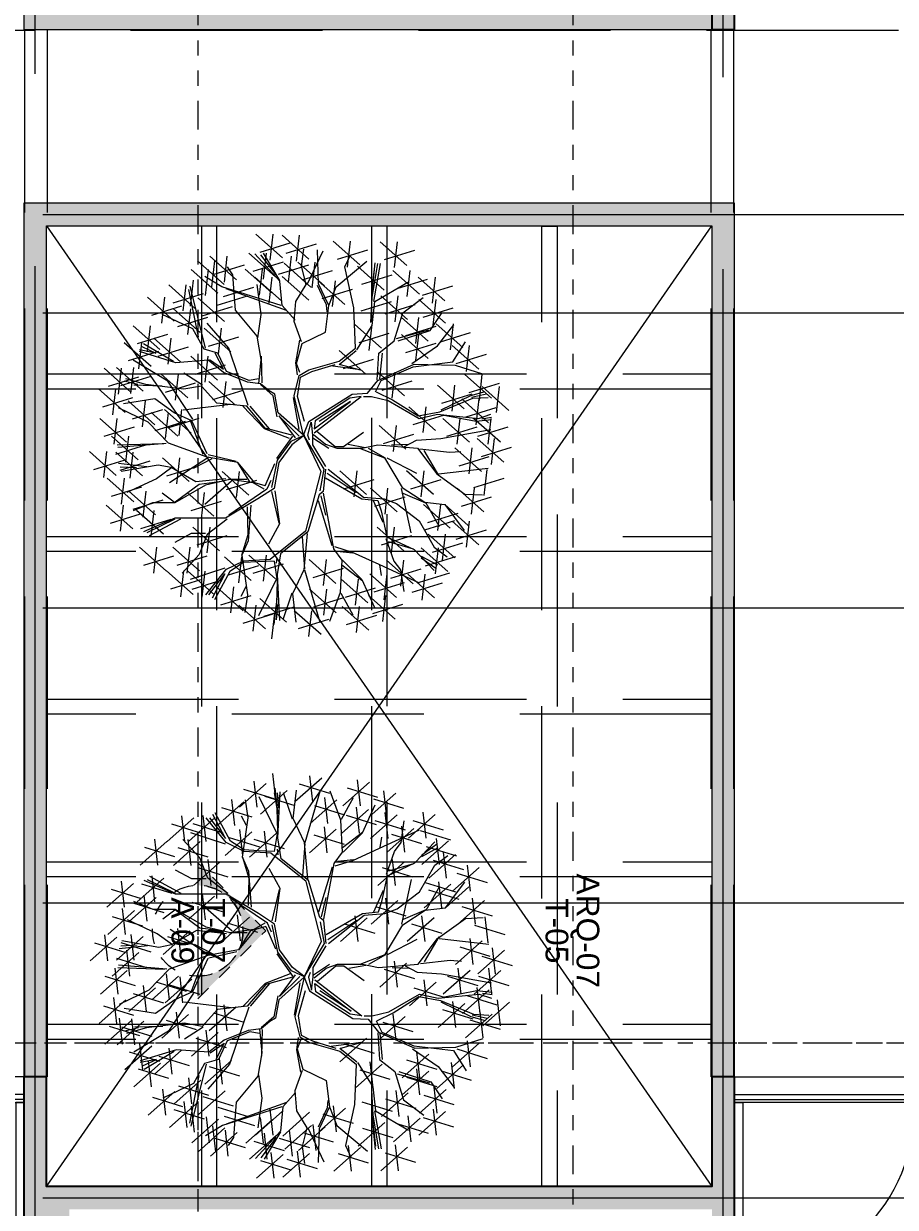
# Model space of a CAD drawing. Header units: metres. Extents: x -54 to 264, y -14 to 31.
# Drawn here: x 32.67 to 38.43, y 7.91 to 15.74 of the extents above; entities that cross this region are included whole.
import ezdxf
from ezdxf.enums import TextEntityAlignment as Align

# ---------------------------------------------------------------- set-up
doc = ezdxf.new("R2010")
doc.units = ezdxf.units.M
doc.header["$LTSCALE"] = 0.001
for name, pattern in [('CENTERX2', [101.6, 63.5, -12.7, 12.7, -12.7]), ('DIVIDEX2', [63.5, 25.4, -12.7, 0, -12.7, 0, -12.7]), ('HIDDENX2', [19.05, 12.7, -6.35])]:
    doc.linetypes.add(name, pattern=pattern)
doc.layers.get('0').update_dxf_attribs({"lineweight": 13, "true_color": 0x000000})
for name, color, linetype, lineweight, true_color in [('Jach-Anotaciones-Hatch-Lum100%', 7, 'Continuous', 13, 0x000000), ('Jach-Anotaciones-Hatch-Lum50%', 9, 'Continuous', 13, 0x808080), ('Jach-Anotaciones-Hatch-Lum80%', 250, 'Continuous', 13, 0x333333), ('JACH-Anotaciones-Lineas-CORTE', 7, 'DIVIDEX2', 18, 0x000000), ('JACH-Anotaciones-Lineas-CORTE @ 0.05', 7, 'DIVIDEX2', 18, 0x000000), ('JACH-Anotaciones-Lineas-CORTE @ 0.075', 7, 'DIVIDEX2', 18, 0x000000), ('JACH-Anotaciones-Lineas-EJES', 7, 'CENTERX2', 9, 0x666666), ('JACH-Arq-Lineas-Proyeccion', 250, 'HIDDENX2', 13, 0x333333), ('JACH-Arq-Líneas-ProyeccionCerramientos', 7, 'HIDDENX2', 13, 0x000000), ('JACH-Arq-Muros01-Carga', 7, 'Continuous', 25, 0x000000), ('JACH-Arq-Puertas01-', 7, 'Continuous', 13, 0x404040), ('JACH-ArqPaisaje-Vegetación', 7, 'Continuous', 13, 0x999999)]:
    doc.layers.add(name, color=color, linetype=linetype, lineweight=lineweight, true_color=true_color)
doc.styles.add('01c-Arial-JACH(3mm)', font='arial.ttf', dxfattribs={"height": 3})

# ---------------------------------------------------------------- blocks, each defined once
blk = doc.blocks.new('*U70')
at = {"lineweight": 0, "ltscale": 100}
blk.add_wipeout([(-0.075, 0.17), (-0.075, -0.02), (1.125, -0.02), (1.125, 0.17)], dxfattribs=at).dxf.layer = 'Jach-Anotaciones-Hatch-Lum50%'
at = {"lineweight": 0}
blk.add_arc((-0.075, 0), 1.2, 270, 360, dxfattribs=at)
at = {"lineweight": 30}
blk.add_wipeout([(-0.021, 0), (-0.021, -1.2), (-0.075, -1.2), (-0.075, 0)], dxfattribs=at)
blk.add_lwpolyline([(-0.021, 0), (-0.021, -1.2), (-0.075, -1.2), (-0.075, 0)], close=True)
at = {"layer": 'Jach-Anotaciones-Hatch-Lum50%', "color": 9}
blk.add_lwpolyline([(-0.075, 0.054), (1.125, 0.054), (1.125, 0), (-0.075, 0)], close=True, dxfattribs=at)
blk = doc.blocks.new('*U71')
at = {"lineweight": 0, "ltscale": 100}
blk.add_wipeout([(0.925, 0.17), (0.925, -0.02), (-0.275, -0.02), (-0.275, 0.17)], dxfattribs=at).dxf.layer = 'Jach-Anotaciones-Hatch-Lum50%'
at = {"lineweight": 0}
blk.add_arc((0.925, 0), 1.2, 180, 270, dxfattribs=at)
at = {"lineweight": 30}
blk.add_wipeout([(0.871, 0), (0.871, -1.2), (0.925, -1.2), (0.925, 0)], dxfattribs=at)
blk.add_lwpolyline([(0.871, 0), (0.871, -1.2), (0.925, -1.2), (0.925, 0)], close=True)
at = {"layer": 'Jach-Anotaciones-Hatch-Lum50%', "color": 9}
blk.add_lwpolyline([(0.925, 0.054), (-0.275, 0.054), (-0.275, 0), (0.925, 0)], close=True, dxfattribs=at)
blk = doc.blocks.new('A$C65703694')
at = {"linetype": 'ByBlock'}
for p, q in [((0.6921, 1.2927), (0.7017, 1.2098)), ((0.8096, 1.2852), (0.8192, 1.2023)), ((0.6713, 1.2605), (0.586, 1.1848)), ((0.6319, 1.2677), (0.6415, 1.1848)), ((0.849, 1.2781), (0.7637, 1.2023)), ((0.7774, 1.2596), (0.874, 1.2298)), ((1.002, 1.2648), (0.9168, 1.1891)), ((0.9627, 1.272), (0.9722, 1.1891)), ((0.5611, 1.2095), (0.5706, 1.1266)), ((0.5998, 1.242), (0.6963, 1.2122)), ((0.7067, 1.1002), (0.6498, 1.2184)), ((0.7387, 1.2387), (0.6535, 1.163)), ((0.6672, 1.2202), (0.7637, 1.1904)), ((0.7067, 1.1799), (0.6988, 1.2311)), ((0.6994, 1.2459), (0.7089, 1.163)), ((0.7067, 1.2311), (0.7115, 1.1825)), ((0.7093, 1.087), (0.7168, 1.2338)), ((0.7553, 1.1466), (0.7273, 1.2311)), ((0.7579, 1.1488), (0.7684, 1.239)), ((0.7964, 1.0717), (0.8455, 1.239)), ((0.8579, 1.2161), (0.8674, 1.1332)), ((0.9098, 1.144), (0.8761, 1.2364)), ((0.9124, 1.1466), (0.951, 1.2158)), ((0.9305, 1.2463), (1.0271, 1.2165)), ((1.0856, 1.2298), (1.0004, 1.154)), ((1.0141, 1.2113), (1.1106, 1.1815)), ((1.0463, 1.2369), (1.0558, 1.154)), ((0.6004, 1.2023), (0.5152, 1.1266)), ((0.5289, 1.1839), (0.6254, 1.154)), ((0.6139, 1.1514), (0.606, 1.2084)), ((0.7093, 1.1076), (0.7067, 1.1799)), ((0.8972, 1.2089), (0.812, 1.1332)), ((0.8257, 1.1904), (0.9223, 1.1606)), ((0.9983, 1.1776), (0.9131, 1.1019)), ((0.959, 1.1848), (0.9685, 1.1019)), ((0.979, 1.1028), (1.0201, 1.1926)), ((0.4406, 1.1506), (0.3553, 1.0749)), ((0.4012, 1.1578), (0.4108, 1.0749)), ((0.5086, 1.1517), (0.4234, 1.0759)), ((0.4693, 1.1588), (0.4788, 1.0759)), ((0.5443, 1.0717), (0.4803, 1.1514)), ((0.4904, 1.1514), (0.5421, 1.0849)), ((0.5421, 1.0849), (0.5009, 1.1619)), ((0.5574, 1.077), (0.5084, 1.1672)), ((0.6086, 1.126), (0.5933, 1.1567)), ((0.5959, 1.0253), (0.6139, 1.1514)), ((0.7938, 1.0717), (0.7579, 1.1488)), ((0.9151, 1.0411), (0.9098, 1.144)), ((0.9268, 1.1591), (1.0234, 1.1293)), ((1.0904, 1.1606), (1.0051, 1.0849)), ((1.0188, 1.1421), (1.1154, 1.1123)), ((1.051, 1.1678), (1.0606, 1.0849)), ((1.1025, 1.0717), (1.113, 1.1413)), ((1.2119, 1.1615), (1.1266, 1.0857)), ((1.1404, 1.143), (1.2369, 1.1132)), ((1.1725, 1.1686), (1.1821, 1.0857)), ((0.369, 1.1321), (0.4656, 1.1023)), ((0.5421, 1.0665), (0.4313, 1.1028)), ((0.4371, 1.1332), (0.5337, 1.1034)), ((0.6254, 1.1064), (0.5402, 1.0306)), ((0.5861, 1.1135), (0.5956, 1.0306)), ((0.7041, 1.101), (0.6189, 1.0252)), ((0.6648, 1.1081), (0.6743, 1.0252)), ((0.6988, 1.0437), (0.7093, 1.1076)), ((0.8958, 1.115), (0.8106, 1.0393)), ((0.8243, 1.0965), (0.9208, 1.0667)), ((0.8565, 1.1221), (0.866, 1.0393)), ((0.9151, 1.0564), (0.979, 1.1054)), ((0.9173, 1.0411), (0.979, 1.1028)), ((1.0333, 1.0538), (1.162, 1.1129)), ((1.1434, 1.1171), (1.0582, 1.0413)), ((1.0719, 1.0986), (1.1684, 1.0688)), ((1.1041, 1.1242), (1.1136, 1.0413)), ((1.1636, 1.1108), (1.2602, 1.081)), ((0.3542, 1.0753), (0.269, 0.9996)), ((0.3149, 1.0825), (0.3244, 0.9996)), ((0.4607, 1.075), (0.3755, 0.9992)), ((0.4598, 1.0231), (0.4055, 1.0822)), ((0.4214, 1.0821), (0.4309, 0.9992)), ((0.6012, 1.0437), (0.5443, 1.0717)), ((0.5539, 1.0879), (0.6505, 1.0581)), ((0.6012, 1.0485), (0.5574, 1.077)), ((0.6326, 1.0825), (0.7292, 1.0527)), ((0.7194, 1.0205), (0.7093, 1.087)), ((0.789, 0.9662), (0.7964, 1.0691)), ((0.8043, 0.9561), (0.7938, 1.0717)), ((1.0359, 1.0564), (1.0407, 1.0897)), ((1.0819, 1.0437), (1.1025, 1.0717)), ((1.1462, 1.0073), (1.2106, 1.0743)), ((1.2543, 1.0777), (1.169, 1.002)), ((1.1694, 1.0332), (1.2158, 1.0665)), ((1.1827, 1.0592), (1.2793, 1.0294)), ((1.2149, 1.0849), (1.2245, 1.002)), ((0.2827, 1.0569), (0.3793, 1.027)), ((0.3892, 1.0565), (0.4858, 1.0267)), ((0.4852, 0.9587), (0.4598, 1.0231)), ((0.6165, 0.9793), (0.5959, 1.0253)), ((0.5959, 1.0253), (0.6165, 0.9587)), ((0.6471, 1.0459), (0.6012, 1.0485)), ((0.6861, 1.0384), (0.6012, 1.0437)), ((0.6988, 1.0437), (0.6471, 1.0459)), ((0.7991, 0.9482), (0.6861, 1.0384)), ((0.7067, 1.0511), (0.7093, 1.0332)), ((0.8069, 0.9508), (0.7194, 1.0205)), ((0.8892, 1.0047), (0.9151, 1.0411)), ((0.9483, 1.0152), (1.0333, 1.0538)), ((1.0565, 0.9714), (1.0819, 1.0437)), ((1.1694, 1.0279), (1.2211, 1.0564)), ((1.2766, 1.0339), (1.1914, 0.9582)), ((1.2106, 0.9999), (1.2517, 1.0305)), ((1.2373, 1.0411), (1.2468, 0.9582)), ((0.4339, 0.9561), (0.3823, 0.9841)), ((0.5247, 1.0109), (0.4395, 0.9352)), ((0.4532, 0.9925), (0.5497, 0.9626)), ((0.4854, 1.0181), (0.4949, 0.9352)), ((0.7168, 0.925), (0.6809, 0.9894)), ((0.8402, 0.8505), (0.884, 0.9946)), ((0.8555, 0.8273), (0.8892, 1.0047)), ((0.8919, 0.9973), (0.9483, 1.0152)), ((0.8993, 1.0126), (0.951, 1.0178)), ((1.1136, 1.0109), (1.0284, 0.9352)), ((1.0421, 0.9925), (1.1386, 0.9626)), ((1.0591, 0.9662), (1.1462, 1.0073)), ((1.0639, 0.9819), (1.1436, 1.0047)), ((1.0743, 1.0181), (1.0838, 0.9352)), ((1.162, 0.9149), (1.2106, 0.9999)), ((1.2051, 1.0154), (1.3017, 0.9856)), ((1.3526, 0.9925), (1.2674, 0.9167)), ((1.3133, 0.9996), (1.3228, 0.9167)), ((0.2084, 0.9484), (0.2179, 0.8655)), ((0.3453, 0.9585), (0.2601, 0.8827)), ((0.3823, 0.907), (0.282, 0.9508)), ((0.3823, 0.9097), (0.2925, 0.9535)), ((0.4002, 0.9097), (0.3, 0.9635)), ((0.306, 0.9656), (0.3155, 0.8827)), ((0.4803, 0.9561), (0.4339, 0.9561)), ((0.5495, 0.9097), (0.4852, 0.9587)), ((0.6165, 0.9587), (0.6139, 0.8711)), ((0.6244, 0.8659), (0.6165, 0.9793)), ((0.8481, 0.7577), (0.7991, 0.9482)), ((0.8428, 0.8326), (0.8069, 0.9508)), ((1.0407, 0.8838), (1.0591, 0.9662)), ((1.1055, 0.812), (1.1363, 0.9536)), ((1.2226, 0.9462), (1.2321, 0.8633)), ((1.2444, 0.8636), (1.3061, 0.9459)), ((1.2811, 0.974), (1.3777, 0.9442)), ((0.2477, 0.9412), (0.1625, 0.8655)), ((0.1762, 0.9228), (0.2728, 0.8929)), ((0.2738, 0.94), (0.3703, 0.9102)), ((0.4669, 0.9078), (0.4764, 0.8249)), ((0.6909, 0.8221), (0.7141, 0.9224)), ((0.7014, 0.8194), (0.7168, 0.925)), ((1.0153, 0.8505), (1.046, 0.9202)), ((1.0898, 0.8606), (1.162, 0.9149)), ((1.2619, 0.9391), (1.1767, 0.8633)), ((1.1801, 0.9445), (1.2766, 0.9147)), ((1.1827, 0.8558), (1.2263, 0.933)), ((1.1904, 0.9206), (1.287, 0.8908)), ((1.2444, 0.8636), (1.319, 0.9304)), ((0.32, 0.8967), (0.2348, 0.8209)), ((0.2485, 0.8782), (0.345, 0.8484)), ((0.3105, 0.8584), (0.2488, 0.8838)), ((0.2807, 0.9038), (0.2902, 0.8209)), ((0.5443, 0.907), (0.3823, 0.907)), ((0.5062, 0.9006), (0.421, 0.8249)), ((0.4347, 0.8821), (0.5313, 0.8523)), ((0.6471, 0.8453), (0.5443, 0.907)), ((0.6756, 0.8146), (0.5548, 0.897)), ((0.8481, 0.8352), (0.8634, 0.897)), ((1.0927, 0.8869), (1.0075, 0.8112)), ((1.0307, 0.8505), (1.0407, 0.8838)), ((1.0534, 0.8941), (1.0629, 0.8112)), ((1.3687, 0.8869), (1.2835, 0.8112)), ((1.3294, 0.8941), (1.3389, 0.8112)), ((0.2511, 0.8547), (0.1659, 0.779)), ((0.1796, 0.8362), (0.2762, 0.8064)), ((0.2118, 0.8619), (0.2213, 0.779)), ((0.3823, 0.8584), (0.3105, 0.8584)), ((0.3801, 0.8558), (0.3415, 0.8275)), ((0.4803, 0.8015), (0.3823, 0.8584)), ((0.4598, 0.7992), (0.3826, 0.8558)), ((0.5627, 0.7888), (0.4777, 0.8632)), ((0.6189, 0.8338), (0.5337, 0.7581)), ((0.5795, 0.841), (0.5891, 0.7581)), ((0.6988, 0.812), (0.6471, 0.8453)), ((0.8555, 0.8221), (0.8428, 0.8326)), ((0.8634, 0.7783), (0.979, 0.8453)), ((0.8713, 0.7502), (0.9842, 0.84)), ((0.9938, 0.8315), (0.9086, 0.7557)), ((0.9545, 0.8386), (0.964, 0.7557)), ((0.979, 0.8453), (1.0307, 0.8505)), ((0.9842, 0.84), (1.0512, 0.8453)), ((1.0212, 0.8684), (1.1178, 0.8386)), ((1.0512, 0.8453), (1.0898, 0.8606)), ((1.108, 0.8095), (1.1801, 0.8558)), ((1.1106, 0.8275), (1.1827, 0.8584)), ((1.2078, 0.8315), (1.1225, 0.7557)), ((1.1684, 0.8386), (1.178, 0.7557)), ((1.1801, 0.8558), (1.2444, 0.8636)), ((1.2972, 0.8684), (1.3937, 0.8386)), ((1.3087, 0.83), (1.3652, 0.8326)), ((1.3698, 0.8345), (1.3793, 0.7516)), ((0.3235, 0.7811), (0.2283, 0.825)), ((0.4907, 0.7117), (0.3646, 0.794)), ((0.3888, 0.7975), (0.3983, 0.7146)), ((0.5395, 0.7889), (0.4598, 0.7992)), ((0.5574, 0.7835), (0.4803, 0.8015)), ((0.5474, 0.8154), (0.6439, 0.7855)), ((0.6318, 0.794), (0.5574, 0.7835)), ((0.6371, 0.794), (0.5832, 0.7297)), ((0.6677, 0.8146), (0.6318, 0.794)), ((0.6703, 0.8041), (0.6371, 0.794)), ((0.6703, 0.8041), (0.7014, 0.7323)), ((0.6887, 0.7862), (0.6756, 0.8146)), ((0.7093, 0.7218), (0.6909, 0.8094)), ((0.7141, 0.7297), (0.6988, 0.812)), ((0.8582, 0.7502), (0.8455, 0.8194)), ((0.8634, 0.7502), (0.8555, 0.8221)), ((0.8687, 0.7629), (0.961, 0.8247)), ((0.9223, 0.813), (1.0188, 0.7832)), ((1.0514, 0.7142), (1.108, 0.8095)), ((1.1363, 0.813), (1.2328, 0.7832)), ((1.2186, 0.7658), (1.3087, 0.83)), ((1.3376, 0.8088), (1.4342, 0.779)), ((0.1948, 0.7703), (0.1095, 0.6945)), ((0.1554, 0.7774), (0.165, 0.6945)), ((0.2785, 0.7718), (0.1933, 0.6961)), ((0.3285, 0.7375), (0.2102, 0.758)), ((0.2392, 0.779), (0.2487, 0.6961)), ((0.3723, 0.7451), (0.3235, 0.7811)), ((0.4281, 0.7903), (0.3429, 0.7146)), ((0.3566, 0.7718), (0.4532, 0.742)), ((0.4495, 0.7914), (0.3698, 0.7451)), ((0.5446, 0.7811), (0.4495, 0.7914)), ((0.6115, 0.7837), (0.5524, 0.7837)), ((0.6218, 0.7914), (0.5832, 0.7297)), ((0.7935, 0.6423), (0.8481, 0.7577)), ((1.0591, 0.7142), (1.1544, 0.7631)), ((1.1569, 0.6833), (1.2186, 0.7658)), ((1.1775, 0.6911), (1.2238, 0.7709)), ((1.2238, 0.7658), (1.3832, 0.7477)), ((1.3616, 0.7581), (1.2763, 0.6824)), ((1.3222, 0.7653), (1.3318, 0.6824)), ((0.1232, 0.7518), (0.2198, 0.722)), ((0.2648, 0.7211), (0.1796, 0.6454)), ((0.2926, 0.7425), (0.2025, 0.7322)), ((0.207, 0.7533), (0.3036, 0.7235)), ((0.2077, 0.7425), (0.2591, 0.7451)), ((0.2255, 0.7283), (0.235, 0.6454)), ((0.3698, 0.7451), (0.3285, 0.7375)), ((0.4418, 0.7477), (0.5009, 0.7169)), ((0.5832, 0.7297), (0.4852, 0.7117)), ((0.4881, 0.7039), (0.5781, 0.7245)), ((0.7527, 0.6626), (0.7093, 0.7218)), ((0.7553, 0.6732), (0.7141, 0.7297)), ((0.7935, 0.6423), (0.8582, 0.7502)), ((0.8223, 0.6732), (0.8634, 0.7424)), ((1.29, 0.7396), (1.3866, 0.7098)), ((1.4327, 0.7282), (1.3474, 0.6525)), ((1.3933, 0.7354), (1.4029, 0.6525)), ((0.1933, 0.7027), (0.2899, 0.6728)), ((0.3543, 0.668), (0.1999, 0.6808)), ((0.4852, 0.7117), (0.3617, 0.6679)), ((0.4726, 0.7039), (0.4315, 0.5933)), ((0.4854, 0.7014), (0.4366, 0.5958)), ((0.7581, 0.6447), (0.7067, 0.7169)), ((0.8225, 0.65), (0.8739, 0.6833)), ((0.8636, 0.6705), (0.8997, 0.6833)), ((0.8997, 0.6833), (0.9794, 0.6833)), ((0.9356, 0.6705), (0.9897, 0.6808)), ((0.9717, 0.6833), (1.0514, 0.7142)), ((0.9794, 0.6833), (1.0308, 0.6731)), ((1, 0.6833), (1.0541, 0.7142)), ((1.0308, 0.6731), (1.1569, 0.6833)), ((1.1202, 0.6866), (1.0349, 0.6108)), ((1.0808, 0.6937), (1.0904, 0.6108)), ((1.1646, 0.6859), (1.2599, 0.6963)), ((1.2599, 0.6963), (1.2958, 0.6936)), ((1.3611, 0.7097), (1.4577, 0.6799)), ((0.2279, 0.6639), (0.1426, 0.5882)), ((0.1564, 0.6454), (0.2529, 0.6156)), ((0.1885, 0.671), (0.1981, 0.5882)), ((0.1974, 0.6731), (0.3466, 0.668)), ((0.3617, 0.6679), (0.2973, 0.6009)), ((0.3912, 0.6454), (0.306, 0.5697)), ((0.3519, 0.6526), (0.3614, 0.5697)), ((0.3954, 0.643), (0.4049, 0.5601)), ((0.7479, 0.6525), (0.6681, 0.6216)), ((0.7145, 0.5805), (0.7659, 0.65)), ((0.7787, 0.6447), (0.7145, 0.5805)), ((0.7964, 0.6421), (0.7527, 0.6626)), ((0.7964, 0.6421), (0.7553, 0.6732)), ((0.8122, 0.6574), (0.8069, 0.6421)), ((0.8223, 0.6421), (0.8223, 0.6732)), ((0.825, 0.6397), (0.8636, 0.6705)), ((0.8353, 0.6294), (0.8945, 0.6783)), ((0.8945, 0.6783), (0.9203, 0.6783)), ((0.9203, 0.6783), (0.9845, 0.6319)), ((1.0486, 0.6681), (1.1452, 0.6383)), ((1.0746, 0.6731), (1.1286, 0.6705)), ((1.1158, 0.6783), (1.1544, 0.6577)), ((1.1544, 0.6577), (1.2315, 0.6525)), ((1.2315, 0.6525), (1.391, 0.6242)), ((1.3228, 0.6639), (1.2376, 0.5882)), ((1.2513, 0.6454), (1.3479, 0.6156)), ((1.2835, 0.671), (1.293, 0.5882)), ((1.4218, 0.6639), (1.3365, 0.5882)), ((1.3502, 0.6454), (1.4468, 0.6156)), ((1.3824, 0.671), (1.392, 0.5882)), ((0.3183, 0.6085), (0.2331, 0.5328)), ((0.279, 0.6157), (0.2885, 0.5328)), ((0.3197, 0.6269), (0.4162, 0.5971)), ((0.4347, 0.6359), (0.3495, 0.5601)), ((0.3632, 0.6174), (0.4597, 0.5876)), ((0.6681, 0.6216), (0.5987, 0.5496)), ((0.6707, 0.6191), (0.6115, 0.5496)), ((0.6218, 0.5496), (0.6836, 0.6216)), ((0.7556, 0.6422), (0.6707, 0.6191)), ((0.7935, 0.6423), (0.7119, 0.5702)), ((0.7787, 0.6242), (0.7608, 0.5213)), ((0.7935, 0.6423), (0.7634, 0.5161)), ((0.7935, 0.6423), (0.8096, 0.5983)), ((0.8069, 0.6421), (0.817, 0.6009)), ((0.817, 0.6009), (0.8223, 0.6421)), ((0.8275, 0.6342), (0.9768, 0.5186)), ((0.8301, 0.5956), (0.8275, 0.6215)), ((0.8275, 0.6215), (0.9431, 0.5339)), ((1.2151, 0.6268), (1.1299, 0.551)), ((1.1436, 0.6083), (1.2401, 0.5785)), ((1.1758, 0.6339), (1.1853, 0.551)), ((1.3445, 0.6093), (1.354, 0.5264)), ((0.2231, 0.5697), (0.1379, 0.494)), ((0.1838, 0.5768), (0.1933, 0.494)), ((0.2973, 0.6009), (0.2023, 0.5545)), ((0.2468, 0.59), (0.3433, 0.5602)), ((0.3801, 0.5702), (0.3183, 0.5264)), ((0.4393, 0.5908), (0.3594, 0.4697)), ((0.4366, 0.5958), (0.3801, 0.5702)), ((0.7093, 0.583), (0.6964, 0.5161)), ((0.7119, 0.5702), (0.7017, 0.511)), ((0.7967, 0.5985), (0.7736, 0.5186)), ((0.8096, 0.5983), (0.9483, 0.5107)), ((0.9405, 0.5238), (0.8301, 0.5956)), ((0.9431, 0.5339), (0.8428, 0.5983)), ((1.0639, 0.5313), (1.162, 0.5882)), ((1.0771, 0.5286), (1.1594, 0.5803)), ((1.1594, 0.5803), (1.2285, 0.5676)), ((1.162, 0.5882), (1.2211, 0.575)), ((1.2211, 0.575), (1.352, 0.5882)), ((1.2285, 0.5676), (1.334, 0.5238)), ((1.3446, 0.5983), (1.2364, 0.5777)), ((1.3838, 0.6021), (1.2986, 0.5264)), ((1.3123, 0.5836), (1.4088, 0.5538)), ((1.3931, 0.593), (1.3446, 0.5983)), ((1.352, 0.5882), (1.391, 0.575)), ((1.3931, 0.5856), (1.3625, 0.5904)), ((1.4094, 0.5699), (1.419, 0.487)), ((0.1516, 0.5512), (0.2481, 0.5214)), ((0.3183, 0.5264), (0.218, 0.5419)), ((0.384, 0.5303), (0.3936, 0.4474)), ((0.5601, 0.5444), (0.4083, 0.5624)), ((0.5164, 0.5393), (0.4676, 0.4852)), ((0.5754, 0.5464), (0.4901, 0.4707)), ((0.6115, 0.5496), (0.5164, 0.5393)), ((0.536, 0.5536), (0.5456, 0.4707)), ((0.6167, 0.5469), (0.5549, 0.3643)), ((1.0101, 0.5186), (1.0639, 0.5313)), ((1.3067, 0.5578), (1.2215, 0.482)), ((1.3266, 0.5159), (1.2312, 0.5623)), ((1.2352, 0.5393), (1.3318, 0.5095)), ((1.2674, 0.5649), (1.2769, 0.482)), ((1.3547, 0.5314), (1.3642, 0.4485)), ((1.4488, 0.5627), (1.3635, 0.487)), ((0.2416, 0.5043), (0.1564, 0.4285)), ((0.281, 0.5019), (0.1957, 0.4262)), ((0.2023, 0.5114), (0.2118, 0.4285)), ((0.2416, 0.509), (0.2511, 0.4262)), ((0.4109, 0.4955), (0.2899, 0.48)), ((0.4234, 0.5232), (0.3381, 0.4474)), ((0.3519, 0.5047), (0.4484, 0.4749)), ((0.4676, 0.4852), (0.4109, 0.4955)), ((0.5038, 0.5279), (0.6004, 0.4981)), ((0.6964, 0.5161), (0.6553, 0.48)), ((0.6836, 0.5007), (0.6553, 0.4775)), ((0.7017, 0.511), (0.6836, 0.5007)), ((0.7634, 0.5161), (0.7787, 0.4518)), ((0.7736, 0.5186), (0.7839, 0.4569)), ((0.9768, 0.5186), (0.9405, 0.5238)), ((0.9483, 0.5107), (0.9974, 0.508)), ((0.9842, 0.5186), (1.0101, 0.5186)), ((0.9974, 0.508), (1.0307, 0.4669)), ((1.0228, 0.5032), (1.0407, 0.4669)), ((1.0254, 0.5032), (1.0771, 0.5286)), ((1.1154, 0.5166), (1.0302, 0.4409)), ((1.0439, 0.4981), (1.1404, 0.4683)), ((1.0761, 0.5238), (1.0856, 0.4409)), ((1.394, 0.5242), (1.3088, 0.4485)), ((1.3225, 0.5057), (1.4191, 0.4759)), ((1.3726, 0.5032), (1.3266, 0.5159)), ((1.3778, 0.5107), (1.3292, 0.5212)), ((1.334, 0.5238), (1.3831, 0.5212)), ((0.1701, 0.4858), (0.2666, 0.456)), ((0.2094, 0.4834), (0.306, 0.4536)), ((0.2643, 0.48), (0.2205, 0.4697)), ((0.2899, 0.48), (0.2257, 0.4621)), ((0.3594, 0.4697), (0.2488, 0.4029)), ((0.3415, 0.4852), (0.2513, 0.4827)), ((0.4701, 0.4827), (0.4109, 0.4441)), ((0.5184, 0.4658), (0.4332, 0.3901)), ((0.4791, 0.473), (0.4886, 0.3901)), ((0.6142, 0.4724), (0.537, 0.4416)), ((0.6193, 0.4672), (0.5473, 0.4389)), ((0.6553, 0.4775), (0.6142, 0.4724)), ((0.6501, 0.4621), (0.6193, 0.4672)), ((0.6501, 0.4775), (0.6579, 0.4003)), ((0.6579, 0.39), (0.6604, 0.4749)), ((0.7839, 0.4569), (0.82, 0.4389)), ((1.0283, 0.4647), (1.0334, 0.3797)), ((1.0307, 0.4669), (1.1462, 0.4156)), ((1.0438, 0.3797), (1.036, 0.4621)), ((1.0407, 0.4669), (1.1436, 0.4235)), ((0.306, 0.4224), (0.2207, 0.3467)), ((0.2666, 0.4296), (0.2762, 0.3467)), ((0.4469, 0.4474), (0.5435, 0.4175)), ((0.537, 0.4416), (0.4881, 0.4029)), ((0.4932, 0.4003), (0.537, 0.4313)), ((0.537, 0.4313), (0.5112, 0.3797)), ((0.5473, 0.4389), (0.519, 0.3797)), ((0.7736, 0.4492), (0.7684, 0.4105)), ((0.7814, 0.4416), (0.7711, 0.4132)), ((0.7787, 0.4518), (0.8097, 0.4338)), ((0.8097, 0.4338), (0.9074, 0.4055)), ((0.82, 0.4389), (0.8945, 0.4158)), ((0.9742, 0.4338), (0.8791, 0.4208)), ((0.992, 0.4474), (0.9068, 0.3717)), ((0.9074, 0.4158), (0.9614, 0.3719)), ((0.91, 0.4158), (0.9742, 0.4338)), ((0.9205, 0.429), (1.017, 0.3991)), ((1.1436, 0.4235), (1.2697, 0.4077)), ((1.1462, 0.4156), (1.2776, 0.4183)), ((1.3526, 0.4313), (1.2674, 0.3556)), ((1.2776, 0.4183), (1.3651, 0.4463)), ((1.3133, 0.4385), (1.3228, 0.3556)), ((0.2344, 0.4039), (0.331, 0.3741)), ((0.3852, 0.4105), (0.2694, 0.3746)), ((0.3209, 0.3797), (0.2694, 0.3694)), ((0.2771, 0.3591), (0.3209, 0.3797)), ((0.2823, 0.3488), (0.3774, 0.4055)), ((0.4001, 0.4081), (0.3149, 0.3324)), ((0.3286, 0.3896), (0.4252, 0.3598)), ((0.3608, 0.4152), (0.3703, 0.3324)), ((0.4881, 0.4029), (0.3852, 0.4105)), ((0.519, 0.3797), (0.4752, 0.3669)), ((0.5217, 0.383), (0.5313, 0.3002)), ((0.6579, 0.4003), (0.645, 0.3257)), ((0.7684, 0.4105), (0.7814, 0.3385)), ((0.7711, 0.4132), (0.789, 0.3488)), ((0.9074, 0.4055), (0.9589, 0.3643)), ((1.0334, 0.3797), (1.0822, 0.3411)), ((1.1917, 0.3968), (1.1065, 0.321)), ((1.1202, 0.3783), (1.2167, 0.3485)), ((1.1389, 0.4132), (1.2213, 0.3566)), ((1.1523, 0.4039), (1.1619, 0.321)), ((1.2697, 0.4077), (1.3108, 0.3434)), ((1.2811, 0.4129), (1.3777, 0.383)), ((0.3345, 0.3681), (0.2492, 0.2924)), ((0.2629, 0.3496), (0.3595, 0.3198)), ((0.2951, 0.3753), (0.3047, 0.2924)), ((0.4804, 0.3643), (0.4315, 0.1661)), ((0.4752, 0.3669), (0.4393, 0.3025)), ((0.5611, 0.3759), (0.4758, 0.3002)), ((0.5549, 0.3643), (0.4854, 0.2846)), ((0.4895, 0.3574), (0.5861, 0.3276)), ((0.7865, 0.3438), (0.7634, 0.2794)), ((0.789, 0.3488), (0.8636, 0.3128)), ((0.9589, 0.3643), (0.9536, 0.2357)), ((1.0421, 0.3646), (0.9568, 0.2888)), ((0.9639, 0.3694), (1.0128, 0.2922)), ((0.9706, 0.3461), (1.0671, 0.3163)), ((1.0027, 0.3717), (1.0123, 0.2888)), ((1.0822, 0.3411), (1.1106, 0.251)), ((1.0952, 0.3411), (1.198, 0.3077)), ((1.1917, 0.3419), (1.1065, 0.2662)), ((1.1523, 0.3491), (1.1619, 0.2662)), ((1.302, 0.3622), (1.2167, 0.2864)), ((1.2213, 0.3566), (1.2727, 0.2896)), ((1.2304, 0.3437), (1.327, 0.3139)), ((1.2626, 0.3693), (1.2722, 0.2864)), ((0.4393, 0.3025), (0.3415, 0.2563)), ((0.4627, 0.3139), (0.3775, 0.2381)), ((0.4234, 0.321), (0.4329, 0.2381)), ((0.4571, 0.3283), (0.4263, 0.1765)), ((0.645, 0.3257), (0.5756, 0.2433)), ((0.6476, 0.3308), (0.6579, 0.2563)), ((0.8636, 0.3128), (0.8739, 0.2279)), ((1.09, 0.3335), (1.193, 0.3051)), ((1.1202, 0.3234), (1.2167, 0.2936)), ((1.198, 0.3077), (1.2341, 0.2536)), ((0.3799, 0.2775), (0.2946, 0.2018)), ((0.3405, 0.2847), (0.3501, 0.2018)), ((0.3912, 0.2954), (0.4878, 0.2656)), ((0.5408, 0.2793), (0.4556, 0.2036)), ((0.7659, 0.2743), (0.7248, 0.2279)), ((0.7634, 0.2794), (0.7684, 0.215)), ((1.0077, 0.2819), (1.0128, 0.2021)), ((1.0128, 0.2922), (1.0205, 0.215)), ((1.1249, 0.2727), (1.0397, 0.197)), ((1.0856, 0.2799), (1.0951, 0.197)), ((1.2465, 0.2841), (1.1613, 0.2083)), ((1.175, 0.2656), (1.2716, 0.2358)), ((1.2072, 0.2912), (1.2167, 0.2083)), ((0.3083, 0.259), (0.4049, 0.2292)), ((0.4484, 0.2381), (0.3632, 0.1624)), ((0.4091, 0.2453), (0.4186, 0.1624)), ((0.432, 0.2299), (0.4415, 0.1471)), ((0.4693, 0.2608), (0.5658, 0.231)), ((0.5176, 0.2268), (0.6141, 0.197)), ((0.7222, 0.2279), (0.5318, 0.1687)), ((0.5446, 0.1738), (0.7376, 0.2433)), ((0.5756, 0.2433), (0.5678, 0.1301)), ((0.6579, 0.2563), (0.645, 0.161)), ((0.7248, 0.2279), (0.717, 0.1507)), ((0.8739, 0.2279), (0.8405, 0.1585)), ((0.8689, 0.2485), (0.8662, 0.2254)), ((0.8739, 0.2279), (0.8972, 0.1687)), ((0.8853, 0.2316), (0.8949, 0.1487)), ((0.9536, 0.2357), (0.9253, 0.1043)), ((0.9777, 0.2447), (1.0743, 0.2149)), ((1.0534, 0.2542), (1.15, 0.2244)), ((1.1106, 0.251), (1.1749, 0.2021)), ((0.3769, 0.2197), (0.4734, 0.1898)), ((0.4802, 0.196), (0.4898, 0.1131)), ((0.5378, 0.1988), (0.6344, 0.169)), ((0.7226, 0.2131), (0.6374, 0.1374)), ((0.6529, 0.1946), (0.6624, 0.1117)), ((0.6833, 0.2203), (0.6928, 0.1374)), ((0.8096, 0.2107), (0.7244, 0.135)), ((0.7684, 0.215), (0.8019, 0.161)), ((0.8662, 0.2254), (0.8379, 0.1635)), ((0.9247, 0.2244), (0.8394, 0.1487)), ((0.8531, 0.2059), (0.9497, 0.1761)), ((1.0205, 0.0915), (1.0103, 0.1971)), ((1.0128, 0.2021), (1.0308, 0.0941)), ((1.018, 0.215), (1.0386, 0.0941)), ((1.0205, 0.215), (1.126, 0.1532)), ((1.1637, 0.1922), (1.0784, 0.1165)), ((1.1243, 0.1994), (1.1339, 0.1165)), ((1.2447, 0.2131), (1.1595, 0.1374)), ((1.1732, 0.1946), (1.2698, 0.1648)), ((1.2054, 0.2203), (1.2149, 0.1374)), ((0.5196, 0.1888), (0.4343, 0.1131)), ((0.5398, 0.1608), (0.4546, 0.085)), ((0.5318, 0.1687), (0.4778, 0.1352)), ((0.5005, 0.1679), (0.51, 0.085)), ((0.5402, 0.1535), (0.5497, 0.0706)), ((0.6922, 0.1875), (0.607, 0.1117)), ((0.8168, 0.169), (0.7315, 0.0932)), ((0.7452, 0.1535), (0.7548, 0.0706)), ((0.8603, 0.1648), (0.775, 0.0891)), ((0.8019, 0.161), (0.7865, 0.1018)), ((0.8045, 0.161), (0.8559, 0.0529)), ((0.8209, 0.172), (0.8305, 0.0891)), ((0.8405, 0.1585), (0.8379, 0.0504)), ((0.8972, 0.1687), (0.9949, 0.0863)), ((1.051, 0.1785), (0.9658, 0.1028)), ((0.9795, 0.16), (1.0761, 0.1302)), ((1.0117, 0.1857), (1.0212, 0.1028)), ((1.0921, 0.1737), (1.1887, 0.1439)), ((0.5795, 0.1463), (0.4943, 0.0706)), ((0.508, 0.1278), (0.6046, 0.098)), ((0.5678, 0.1301), (0.5498, 0.1043)), ((0.7041, 0.1368), (0.6189, 0.061)), ((0.6326, 0.1183), (0.7292, 0.0885)), ((0.717, 0.1507), (0.6373, 0.0632)), ((0.6553, 0.0657), (0.7042, 0.1301)), ((0.6648, 0.1439), (0.6743, 0.061)), ((0.717, 0.1482), (0.6656, 0.0607)), ((0.7131, 0.1278), (0.8096, 0.098)), ((0.7888, 0.1463), (0.8853, 0.1165)), ((0.7257, 0.0757), (0.6404, 0)), ((0.6863, 0.0829), (0.6959, 0)), ((0.8096, 0.0795), (0.7244, 0.0038)), ((0.7703, 0.0867), (0.7798, 0.0038)), ((0.7865, 0.1018), (0.7942, 0.0477)), ((0.9729, 0.098), (0.8877, 0.0223)), ((0.9014, 0.0795), (0.998, 0.0497)), ((0.9253, 0.1043), (0.9434, 0.0657)), ((0.9336, 0.1052), (0.9431, 0.0223)), ((1.1231, 0.0998), (1.0379, 0.0241)), ((1.0516, 0.0813), (1.1482, 0.0515)), ((1.0838, 0.107), (1.0933, 0.0241)), ((0.6541, 0.0572), (0.7507, 0.0274)), ((0.7381, 0.061), (0.8347, 0.0312))]:
    blk.add_line(p, q, dxfattribs=at)
blk = doc.blocks.new('*U298')
at = {"linetype": 'DIVIDEX2', "lineweight": 0, "ltscale": 100}
blk.add_lwpolyline([(-772.5, 0), (50.69, 0)], dxfattribs=at)
at = {"lineweight": 0, "ltscale": 100, "style": '01c-Arial-JACH(3mm)'}
for tag, p in [('JACH-SECCIONMURO', (-778, 2.11)), ('NO.DEPLANO', (-778, -1.99))]:
    blk.add_attdef(tag, text='', height=3, dxfattribs=at).set_placement(p, align=Align.MIDDLE_CENTER)
blk = doc.blocks.new('*U645')
at = {"layer": 'JACH-Anotaciones-Lineas-CORTE @ 0.05', "xscale": 0.05, "yscale": 0.05, "zscale": 0.05}
blk.add_blockref('*U298', (50.9401, 9), dxfattribs=at)
at = {"layer": 'JACH-Anotaciones-Lineas-CORTE @ 0.075', "xscale": 0.075, "yscale": 0.075, "zscale": 0.075}
blk.add_blockref('*U298', (50.9401, 9), dxfattribs=at)
blk = doc.blocks.new('*U290')
at = {"linetype": 'DIVIDEX2', "lineweight": 0, "ltscale": 100}
blk.add_lwpolyline([(-810.48, 0), (-344.58, 0)], dxfattribs=at)
at = {"lineweight": 0, "ltscale": 100, "style": '01c-Arial-JACH(3mm)'}
for tag, p in [('JACH-SECCIONMURO', (-815.98, 2.11)), ('NO.DEPLANO', (-815.98, -1.99))]:
    blk.add_attdef(tag, text='', height=3, dxfattribs=at).set_placement(p, align=Align.MIDDLE_CENTER)
blk = doc.blocks.new('*U648')
at = {"layer": 'JACH-Anotaciones-Lineas-CORTE @ 0.05'}
ref = blk.add_blockref('*U290', (-36.3016, -31.0582), dxfattribs=dict(at, xscale=0.05, yscale=0.05, zscale=-0.05, rotation=270))
ref.add_attrib('NO.DEPLANO', 'ARQ-07', dxfattribs={"layer": '0', "lineweight": 0, "ltscale": 100, "height": 0.15, "rotation": 270, "style": '01c-Arial-JACH(3mm)'}).set_placement((36.4013, 9.7406), align=Align.MIDDLE_CENTER)
ref.add_attrib('JACH-SECCIONMURO', 'T-05', dxfattribs={"layer": '0', "lineweight": 0, "ltscale": 100, "height": 0.15, "rotation": 270, "style": '01c-Arial-JACH(3mm)'}).set_placement((36.1962, 9.7406), align=Align.MIDDLE_CENTER)
at = {"layer": 'JACH-Anotaciones-Lineas-CORTE @ 0.075', "xscale": -0.075, "yscale": 0.075, "zscale": 0.075, "rotation": 90}
blk.add_blockref('*U290', (36.3016, -31.0582), dxfattribs=at)
blk = doc.blocks.new('*U296')
at = {"lineweight": 0, "ltscale": 100}
h = blk.add_hatch(color=256, dxfattribs=at)
h.dxf.hatch_style = 1
h.paths.add_polyline_path([(-815.98, 9), (-824.98, 0), (-821.98, 0, -1), (-809.98, 0), (-806.98, 0)])
at = {"lineweight": 0}
blk.add_lwpolyline([(-815.98, 9), (-824.98, 0), (-821.98, 0, -1), (-809.98, 0), (-806.98, 0), (-815.98, 9)], format="xyb", close=True, dxfattribs=at)
at = {"lineweight": 0, "ltscale": 100}
blk.add_lwpolyline([(-821.98, 0), (-809.98, 0)], dxfattribs=at)
at = {"linetype": 'DIVIDEX2', "lineweight": 0, "ltscale": 100}
blk.add_lwpolyline([(-810.48, 0), (-344.58, 0)], dxfattribs=at)
at = {"lineweight": 0, "ltscale": 100}
blk.add_circle((-815.98, 0), 6, dxfattribs=at)
at = {"lineweight": 0, "ltscale": 100, "style": '01c-Arial-JACH(3mm)'}
for tag, p in [('JACH-SECCIONMURO', (-815.98, 2.11)), ('NO.DEPLANO', (-815.98, -1.99))]:
    blk.add_attdef(tag, text='', height=3, dxfattribs=at).set_placement(p, align=Align.MIDDLE_CENTER)
blk = doc.blocks.new('*U654')
at = {"layer": 'JACH-Anotaciones-Lineas-CORTE @ 0.05', "xscale": 0.05, "yscale": 0.05, "zscale": 0.05, "rotation": 270}
blk.add_blockref('*U296', (33.8209, -31.0582), dxfattribs=at).add_auto_attribs({'NO.DEPLANO': 'A-09', 'JACH-SECCIONMURO': 'T-07'})
at = {"layer": 'JACH-Anotaciones-Lineas-CORTE @ 0.075', "xscale": 0.075, "yscale": 0.075, "zscale": 0.075, "rotation": 270}
blk.add_blockref('*U296', (33.8209, -31.0582), dxfattribs=at)

msp = doc.modelspace()

# ---------------------------------------------------------------- hatches: boundary and pattern name
at = {"layer": 'Jach-Anotaciones-Hatch-Lum50%', "ltscale": 100}
h = msp.add_hatch(color=256, dxfattribs=at)
h.dxf.hatch_style = 1
h.paths.add_polyline_path([(32.8209, 18.545), (37.2209, 18.545), (37.2209, 18.695), (32.6709, 18.695), (32.6709, 15.7), (37.2209, 15.7), (37.2209, 15.85), (32.8209, 15.85)])
h = msp.add_hatch(color=256, dxfattribs=at)
h.dxf.hatch_style = 1
h.paths.add_polyline_path([(37.2209, 15.85), (32.8209, 15.85), (32.8209, 18.545), (32.6709, 18.545), (32.6709, 15.7), (37.2209, 15.7)])
h = msp.add_hatch(color=256, dxfattribs=at)
h.dxf.hatch_style = 1
h.paths.add_polyline_path([(32.8209, 8.775), (32.8209, 14.4), (37.2209, 14.4), (37.2209, 8.775), (37.3709, 8.775), (37.3709, 14.55), (32.6709, 14.55), (32.6709, 8.775)])
at = {"layer": 'Jach-Anotaciones-Hatch-Lum80%', "ltscale": 100}
h = msp.add_hatch(color=256, dxfattribs=at)
h.dxf.hatch_style = 1
h.paths.add_polyline_path([(37.3709, 15.7), (37.3709, 18.95), (38.5709, 18.95), (38.5709, 18.875), (38.7209, 18.875), (38.7209, 18.95), (39.1209, 18.95), (39.1209, 19.1), (37.3709, 19.1), (37.3709, 20.45), (37.2209, 20.45), (37.2209, 15.7)])
h = msp.add_hatch(color=256, dxfattribs=at)
h.dxf.hatch_style = 1
h.paths.add_polyline_path([(44.2209, 8.7), (44.2209, 8.05), (40.6709, 8.05), (40.6709, 8.7), (40.5209, 8.7), (40.5209, 8.05), (38.7209, 8.05), (38.7209, 8.775), (38.5709, 8.775), (38.5709, 7.9), (39.9209, 7.9), (39.9209, 6.7), (38.5709, 6.7), (38.5709, 6.55), (40.0709, 6.55), (40.0709, 7.9), (41.2709, 7.9), (41.2709, 6.55), (41.4209, 6.55), (41.4209, 7.9), (44.2209, 7.9), (44.2209, 5.4), (42.4709, 5.4), (42.4709, 6.7), (42.3209, 6.7), (42.3209, 4.55), (42.4709, 4.55), (42.4709, 5.25), (44.2209, 5.25), (44.2209, 2.8), (42.3209, 2.8), (42.3209, 2.65), (44.2209, 2.65), (44.2209, 0.2), (37.3709, 0.2), (37.3709, 2.65), (37.3709, 2.8), (37.3709, 4.6), (38.7209, 4.6), (38.7209, 5.4), (38.5709, 5.4), (38.5709, 5.325), (38.5709, 4.75), (37.3709, 4.75), (37.3709, 8.775), (37.2209, 8.775), (37.2209, 8.05), (32.8209, 8.05), (32.8209, 8.775), (32.6709, 8.775), (32.6709, 8.625), (32.6709, 7.2), (32.9709, 7.2), (32.9709, 7.9), (37.2209, 7.9), (37.2209, 0.05), (44.3709, 0.05), (44.3709, 8.55), (45.2709, 8.55), (45.2709, 8.7)])

# ---------------------------------------------------------------- linework, layer by layer
at = {"layer": 'Jach-Anotaciones-Hatch-Lum100%', "color": 3, "ltscale": 100}
msp.add_lwpolyline([(32.8209, 18.545), (37.2209, 18.545), (37.2209, 18.695), (32.6709, 18.695), (32.6709, 15.7), (37.2209, 15.7), (37.2209, 15.85), (32.8209, 15.85)], close=True, dxfattribs=at)
at = {"layer": 'JACH-Anotaciones-Lineas-EJES', "ltscale": 100}
for points in [[(32.7459, -2.375), (32.7459, 25.9153)], [(37.2959, -2.3956), (37.2959, 25.8947)], [(22.6359, 14.475), (52.1472, 14.475)], [(22.6359, 13.825), (52.1472, 13.825)], [(22.6359, 11.875), (52.1472, 11.875)], [(22.6359, 9.925), (52.1472, 9.925)]]:
    msp.add_lwpolyline(points, dxfattribs=at)
at = {"layer": 'JACH-Arq-Lineas-Proyeccion', "linetype": 'Continuous', "ltscale": 100}
for points in [[(32.8209, 14.4), (37.2209, 8.05)], [(32.8209, 8.05), (37.2209, 14.4)]]:
    msp.add_lwpolyline(points, dxfattribs=at)
at = {"layer": 'JACH-Arq-Lineas-Proyeccion', "color": 250, "ltscale": 100, "true_color": 0x333333}
for points in [[(33.8459, 8.05), (33.9459, 8.05), (33.9459, 14.3988), (33.8459, 14.3988)], [(35.0709, 8.0512), (34.9709, 8.0512), (34.9709, 14.4), (35.0709, 14.4)], [(36.197, 8.05), (36.097, 8.05), (36.097, 14.3988), (36.197, 14.3988)], [(32.8209, 13.4223), (37.2209, 13.4223), (37.2209, 13.3223), (32.8209, 13.3223)], [(32.8209, 12.3473), (37.2209, 12.3473), (37.2209, 12.2473), (32.8209, 12.2473)], [(32.8209, 11.2723), (37.2209, 11.2723), (37.2209, 11.1723), (32.8209, 11.1723)], [(32.8209, 10.1973), (37.2209, 10.1973), (37.2209, 10.0973), (32.8209, 10.0973)], [(32.8209, 9.1223), (37.2209, 9.1223), (37.2209, 9.0223), (32.8209, 9.0223)]]:
    msp.add_lwpolyline(points, close=True, dxfattribs=at)
at = {"layer": 'JACH-Arq-Líneas-ProyeccionCerramientos', "lineweight": 0, "ltscale": 100}
for points in [[(31.4709, 15.695), (38.5709, 15.695)], [(32.8259, 8.775), (32.8259, 15.695)], [(37.2159, 8.775), (37.2159, 15.695)]]:
    msp.add_lwpolyline(points, dxfattribs=at)
at = {"layer": 'JACH-Arq-Muros01-Carga', "color": 3, "ltscale": 100}
msp.add_lwpolyline([(37.3709, 15.7), (37.3709, 18.95), (38.5709, 18.95), (38.5709, 18.875), (38.7209, 18.875), (38.7209, 18.95), (39.1209, 18.95), (39.1209, 19.1), (37.3709, 19.1), (37.3709, 20.45), (37.2209, 20.45), (37.2209, 15.7)], close=True, dxfattribs=at)

# ---------------------------------------------------------------- block references
at = {"layer": 'JACH-Anotaciones-Lineas-CORTE', "lineweight": 0}
msp.add_blockref('*U654', (0, 0), dxfattribs=at)
at = {"layer": 'JACH-ArqPaisaje-Vegetación', "xscale": -2.070484346427601, "yscale": 2.070484346427601, "zscale": 2.070484346427601, "rotation": 180}
msp.add_blockref('A$C65703694', (32.878, 14.3462), dxfattribs=at)
at = {"layer": 'JACH-ArqPaisaje-Vegetación', "xscale": 2.070484346427601, "yscale": 2.070484346427601, "zscale": 2.070484346427601}
msp.add_blockref('A$C65703694', (32.8823, 8.1043), dxfattribs=at)

# ---------------------------------------------------------------- next in the draw order: block references
at = {"layer": 'JACH-Arq-Puertas01-', "ltscale": 100}
for name, p in [('*U71', (31.7459, 8.605)), ('*U70', (37.4459, 8.605))]:
    msp.add_blockref(name, p, dxfattribs=at)

# ---------------------------------------------------------------- next in the draw order: linework, layer by layer
at = {"layer": 'Jach-Anotaciones-Hatch-Lum100%', "color": 3, "ltscale": 100}
msp.add_lwpolyline([(32.8209, 8.775), (32.8209, 14.4), (37.2209, 14.4), (37.2209, 8.775), (37.3709, 8.775), (37.3709, 14.55), (32.6709, 14.55), (32.6709, 8.775)], close=True, dxfattribs=at)
at = {"layer": 'JACH-Anotaciones-Lineas-EJES', "ltscale": 100}
msp.add_lwpolyline([(22.6359, 7.975), (52.1472, 7.975)], dxfattribs=at)
at = {"layer": 'JACH-Arq-Líneas-ProyeccionCerramientos', "lineweight": 0, "ltscale": 100}
for points in [[(32.6759, 8.775), (32.6759, 15.695)], [(37.3659, 8.775), (37.3659, 15.695)], [(32.6709, 8.775), (31.4709, 8.775)], [(37.3709, 8.775), (38.5709, 8.775)], [(32.6709, 8.625), (31.4709, 8.625)], [(37.3709, 8.625), (38.5709, 8.625)]]:
    msp.add_lwpolyline(points, dxfattribs=at)
at = {"layer": 'JACH-Arq-Muros01-Carga', "color": 3, "ltscale": 100}
msp.add_lwpolyline([(37.3709, 4.75), (37.3709, 8.775), (37.2209, 8.775), (37.2209, 8.05), (32.8209, 8.05), (32.8209, 8.775), (32.6709, 8.775), (32.6709, 7.2)], dxfattribs=at)

# ---------------------------------------------------------------- next in the draw order: block references
at = {"layer": 'JACH-Anotaciones-Lineas-CORTE', "lineweight": 0}
for name in ['*U648', '*U645']:
    msp.add_blockref(name, (0, 0), dxfattribs=at)

doc.saveas('drawing.dxf')
